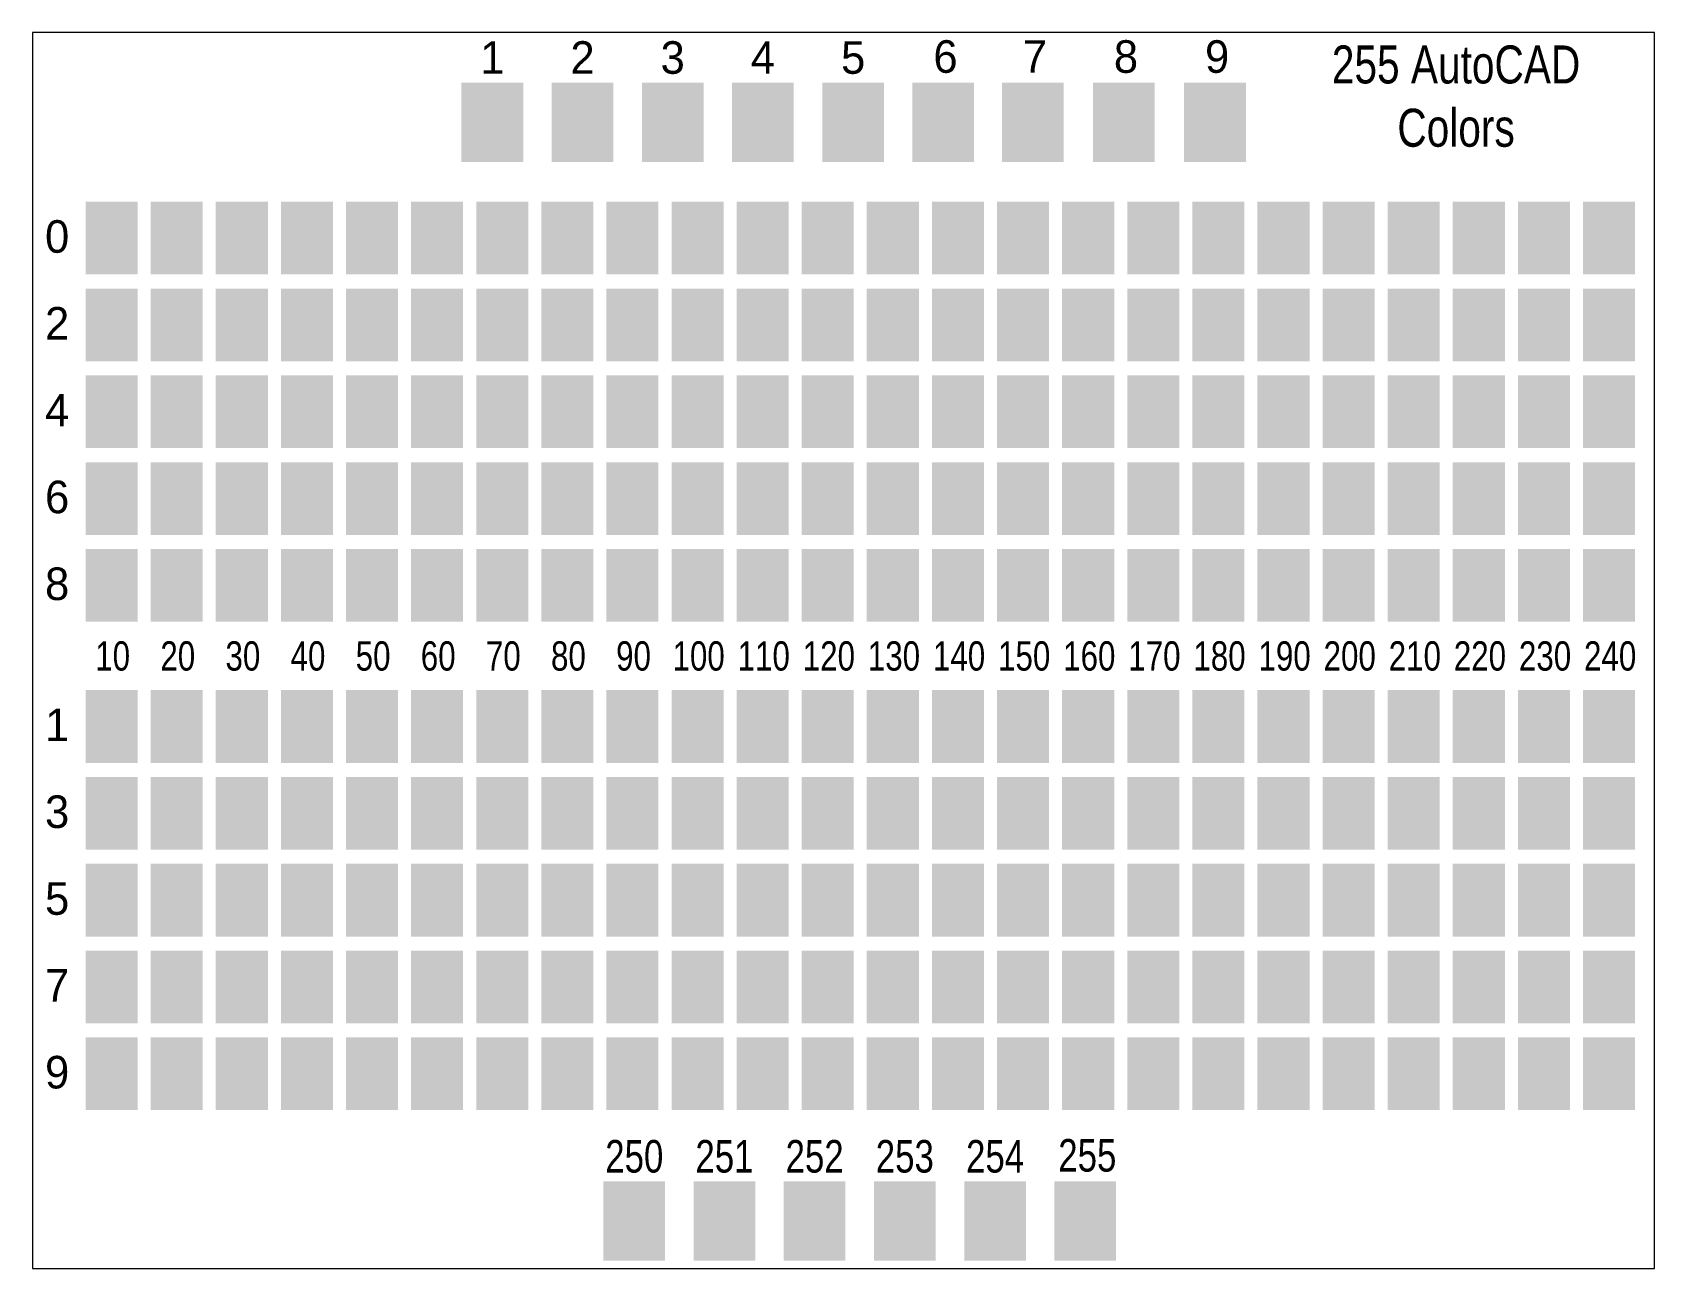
# Paper-space layout 'Layout1' of a CAD drawing. Extents: x 1.05 to 9.45, y 0.8 to 7.2.
# The model-space entities are those that its viewports show. They can reach past a viewport. Long polylines and large blocks are cut down to what shows.
import ezdxf
from ezdxf.enums import TextEntityAlignment as Align

# ---------------------------------------------------------------- set-up
doc = ezdxf.new("R2010")
doc.units = 0
doc.header["$MEASUREMENT"] = 0
doc.layers.add('GENERIC', color=7, linetype='Continuous')
doc.styles.add('S', font='txt', dxfattribs={"width": 0.8})

# ---------------------------------------------------------------- blocks, each defined once
blk = doc.blocks.new('SWATCH')
at = {"color": 0}
blk.add_solid([(0, 0), (0, 6.7), (4.8, 0), (4.8, 6.7)], dxfattribs=at)

msp = doc.modelspace()

# ---------------------------------------------------------------- linework, layer by layer
at = {"layer": 'GENERIC', "color": 1}
msp.add_solid([(38.64, 89.37), (38.64, 96.68), (44.33, 89.37), (44.33, 96.68)], dxfattribs=at)
at = {"layer": 'GENERIC', "color": 2}
msp.add_solid([(46.95, 89.37), (46.95, 96.68), (52.64, 89.37), (52.64, 96.68)], dxfattribs=at)
at = {"layer": 'GENERIC', "color": 3}
msp.add_solid([(55.27, 89.37), (55.27, 96.68), (60.95, 89.37), (60.95, 96.68)], dxfattribs=at)
at = {"layer": 'GENERIC', "color": 4}
msp.add_solid([(63.58, 89.37), (63.58, 96.68), (69.27, 89.37), (69.27, 96.68)], dxfattribs=at)
at = {"layer": 'GENERIC', "color": 5}
msp.add_solid([(71.89, 89.37), (71.89, 96.68), (77.58, 89.37), (77.58, 96.68)], dxfattribs=at)
at = {"layer": 'GENERIC', "color": 6}
msp.add_solid([(80.2, 89.37), (80.2, 96.68), (85.89, 89.37), (85.89, 96.68)], dxfattribs=at)
at = {"layer": 'GENERIC', "color": 7}
msp.add_solid([(88.45, 89.37), (88.45, 96.68), (94.13, 89.37), (94.13, 96.68)], dxfattribs=at)
at = {"layer": 'GENERIC', "color": 8}
msp.add_solid([(96.84, 89.37), (96.84, 96.68), (102.53, 89.37), (102.53, 96.68)], dxfattribs=at)
at = {"layer": 'GENERIC', "color": 9}
msp.add_solid([(105.24, 89.37), (105.24, 96.68), (110.93, 89.37), (110.93, 96.68)], dxfattribs=at)
at = {"layer": 'GENERIC', "color": 250}
msp.add_solid([(51.72, -11.88), (51.72, -4.57), (57.41, -11.88), (57.41, -4.57)], dxfattribs=at)
at = {"layer": 'GENERIC', "color": 251}
msp.add_solid([(60.03, -11.88), (60.03, -4.57), (65.72, -11.88), (65.72, -4.57)], dxfattribs=at)
at = {"layer": 'GENERIC', "color": 252}
msp.add_solid([(68.35, -11.88), (68.35, -4.57), (74.03, -11.88), (74.03, -4.57)], dxfattribs=at)
at = {"layer": 'GENERIC', "color": 253}
msp.add_solid([(76.66, -11.88), (76.66, -4.57), (82.35, -11.88), (82.35, -4.57)], dxfattribs=at)
at = {"layer": 'GENERIC', "color": 254}
msp.add_solid([(84.97, -11.88), (84.97, -4.57), (90.66, -11.88), (90.66, -4.57)], dxfattribs=at)
at = {"layer": 'GENERIC', "color": 255}
msp.add_solid([(93.28, -11.88), (93.28, -4.57), (98.97, -11.88), (98.97, -4.57)], dxfattribs=at)

# ---------------------------------------------------------------- block references
at = {"layer": 'GENERIC', "color": 10}
msp.add_blockref('SWATCH', (4, 79), dxfattribs=at)
at = {"layer": 'GENERIC', "color": 20}
msp.add_blockref('SWATCH', (10, 79), dxfattribs=at)
at = {"layer": 'GENERIC', "color": 30}
msp.add_blockref('SWATCH', (16, 79), dxfattribs=at)
at = {"layer": 'GENERIC', "color": 40}
msp.add_blockref('SWATCH', (22, 79), dxfattribs=at)
at = {"layer": 'GENERIC', "color": 50}
msp.add_blockref('SWATCH', (28, 79), dxfattribs=at)
at = {"layer": 'GENERIC', "color": 60}
msp.add_blockref('SWATCH', (34, 79), dxfattribs=at)
at = {"layer": 'GENERIC', "color": 70}
msp.add_blockref('SWATCH', (40, 79), dxfattribs=at)
at = {"layer": 'GENERIC', "color": 80}
msp.add_blockref('SWATCH', (46, 79), dxfattribs=at)
at = {"layer": 'GENERIC', "color": 90}
msp.add_blockref('SWATCH', (52, 79), dxfattribs=at)
at = {"layer": 'GENERIC', "color": 100}
msp.add_blockref('SWATCH', (58, 79), dxfattribs=at)
at = {"layer": 'GENERIC', "color": 110}
msp.add_blockref('SWATCH', (64, 79), dxfattribs=at)
at = {"layer": 'GENERIC', "color": 120}
msp.add_blockref('SWATCH', (70, 79), dxfattribs=at)
at = {"layer": 'GENERIC', "color": 130}
msp.add_blockref('SWATCH', (76, 79), dxfattribs=at)
at = {"layer": 'GENERIC', "color": 140}
msp.add_blockref('SWATCH', (82, 79), dxfattribs=at)
at = {"layer": 'GENERIC', "color": 150}
msp.add_blockref('SWATCH', (88, 79), dxfattribs=at)
at = {"layer": 'GENERIC', "color": 160}
msp.add_blockref('SWATCH', (94, 79), dxfattribs=at)
at = {"layer": 'GENERIC', "color": 170}
msp.add_blockref('SWATCH', (100, 79), dxfattribs=at)
at = {"layer": 'GENERIC', "color": 180}
msp.add_blockref('SWATCH', (106, 79), dxfattribs=at)
at = {"layer": 'GENERIC', "color": 190}
msp.add_blockref('SWATCH', (112, 79), dxfattribs=at)
at = {"layer": 'GENERIC', "color": 200}
msp.add_blockref('SWATCH', (118, 79), dxfattribs=at)
at = {"layer": 'GENERIC', "color": 210}
msp.add_blockref('SWATCH', (124, 79), dxfattribs=at)
at = {"layer": 'GENERIC', "color": 220}
msp.add_blockref('SWATCH', (130, 79), dxfattribs=at)
at = {"layer": 'GENERIC', "color": 230}
msp.add_blockref('SWATCH', (136, 79), dxfattribs=at)
at = {"layer": 'GENERIC', "color": 240}
msp.add_blockref('SWATCH', (142, 79), dxfattribs=at)
at = {"layer": 'GENERIC', "color": 12}
msp.add_blockref('SWATCH', (4, 71), dxfattribs=at)
at = {"layer": 'GENERIC', "color": 22}
msp.add_blockref('SWATCH', (10, 71), dxfattribs=at)
at = {"layer": 'GENERIC', "color": 32}
msp.add_blockref('SWATCH', (16, 71), dxfattribs=at)
at = {"layer": 'GENERIC', "color": 42}
msp.add_blockref('SWATCH', (22, 71), dxfattribs=at)
at = {"layer": 'GENERIC', "color": 52}
msp.add_blockref('SWATCH', (28, 71), dxfattribs=at)
at = {"layer": 'GENERIC', "color": 62}
msp.add_blockref('SWATCH', (34, 71), dxfattribs=at)
at = {"layer": 'GENERIC', "color": 72}
msp.add_blockref('SWATCH', (40, 71), dxfattribs=at)
at = {"layer": 'GENERIC', "color": 82}
msp.add_blockref('SWATCH', (46, 71), dxfattribs=at)
at = {"layer": 'GENERIC', "color": 92}
msp.add_blockref('SWATCH', (52, 71), dxfattribs=at)
at = {"layer": 'GENERIC', "color": 102}
msp.add_blockref('SWATCH', (58, 71), dxfattribs=at)
at = {"layer": 'GENERIC', "color": 112}
msp.add_blockref('SWATCH', (64, 71), dxfattribs=at)
at = {"layer": 'GENERIC', "color": 122}
msp.add_blockref('SWATCH', (70, 71), dxfattribs=at)
at = {"layer": 'GENERIC', "color": 132}
msp.add_blockref('SWATCH', (76, 71), dxfattribs=at)
at = {"layer": 'GENERIC', "color": 142}
msp.add_blockref('SWATCH', (82, 71), dxfattribs=at)
at = {"layer": 'GENERIC', "color": 152}
msp.add_blockref('SWATCH', (88, 71), dxfattribs=at)
at = {"layer": 'GENERIC', "color": 162}
msp.add_blockref('SWATCH', (94, 71), dxfattribs=at)
at = {"layer": 'GENERIC', "color": 172}
msp.add_blockref('SWATCH', (100, 71), dxfattribs=at)
at = {"layer": 'GENERIC', "color": 182}
msp.add_blockref('SWATCH', (106, 71), dxfattribs=at)
at = {"layer": 'GENERIC', "color": 192}
msp.add_blockref('SWATCH', (112, 71), dxfattribs=at)
at = {"layer": 'GENERIC', "color": 202}
msp.add_blockref('SWATCH', (118, 71), dxfattribs=at)
at = {"layer": 'GENERIC', "color": 212}
msp.add_blockref('SWATCH', (124, 71), dxfattribs=at)
at = {"layer": 'GENERIC', "color": 222}
msp.add_blockref('SWATCH', (130, 71), dxfattribs=at)
at = {"layer": 'GENERIC', "color": 232}
msp.add_blockref('SWATCH', (136, 71), dxfattribs=at)
at = {"layer": 'GENERIC', "color": 242}
msp.add_blockref('SWATCH', (142, 71), dxfattribs=at)
at = {"layer": 'GENERIC', "color": 14}
msp.add_blockref('SWATCH', (4, 63), dxfattribs=at)
at = {"layer": 'GENERIC', "color": 24}
msp.add_blockref('SWATCH', (10, 63), dxfattribs=at)
at = {"layer": 'GENERIC', "color": 34}
msp.add_blockref('SWATCH', (16, 63), dxfattribs=at)
at = {"layer": 'GENERIC', "color": 44}
msp.add_blockref('SWATCH', (22, 63), dxfattribs=at)
at = {"layer": 'GENERIC', "color": 54}
msp.add_blockref('SWATCH', (28, 63), dxfattribs=at)
at = {"layer": 'GENERIC', "color": 64}
msp.add_blockref('SWATCH', (34, 63), dxfattribs=at)
at = {"layer": 'GENERIC', "color": 74}
msp.add_blockref('SWATCH', (40, 63), dxfattribs=at)
at = {"layer": 'GENERIC', "color": 84}
msp.add_blockref('SWATCH', (46, 63), dxfattribs=at)
at = {"layer": 'GENERIC', "color": 94}
msp.add_blockref('SWATCH', (52, 63), dxfattribs=at)
at = {"layer": 'GENERIC', "color": 104}
msp.add_blockref('SWATCH', (58, 63), dxfattribs=at)
at = {"layer": 'GENERIC', "color": 114}
msp.add_blockref('SWATCH', (64, 63), dxfattribs=at)
at = {"layer": 'GENERIC', "color": 124}
msp.add_blockref('SWATCH', (70, 63), dxfattribs=at)
at = {"layer": 'GENERIC', "color": 134}
msp.add_blockref('SWATCH', (76, 63), dxfattribs=at)
at = {"layer": 'GENERIC', "color": 144}
msp.add_blockref('SWATCH', (82, 63), dxfattribs=at)
at = {"layer": 'GENERIC', "color": 154}
msp.add_blockref('SWATCH', (88, 63), dxfattribs=at)
at = {"layer": 'GENERIC', "color": 164}
msp.add_blockref('SWATCH', (94, 63), dxfattribs=at)
at = {"layer": 'GENERIC', "color": 174}
msp.add_blockref('SWATCH', (100, 63), dxfattribs=at)
at = {"layer": 'GENERIC', "color": 184}
msp.add_blockref('SWATCH', (106, 63), dxfattribs=at)
at = {"layer": 'GENERIC', "color": 194}
msp.add_blockref('SWATCH', (112, 63), dxfattribs=at)
at = {"layer": 'GENERIC', "color": 204}
msp.add_blockref('SWATCH', (118, 63), dxfattribs=at)
at = {"layer": 'GENERIC', "color": 214}
msp.add_blockref('SWATCH', (124, 63), dxfattribs=at)
at = {"layer": 'GENERIC', "color": 224}
msp.add_blockref('SWATCH', (130, 63), dxfattribs=at)
at = {"layer": 'GENERIC', "color": 234}
msp.add_blockref('SWATCH', (136, 63), dxfattribs=at)
at = {"layer": 'GENERIC', "color": 244}
msp.add_blockref('SWATCH', (142, 63), dxfattribs=at)
at = {"layer": 'GENERIC', "color": 16}
msp.add_blockref('SWATCH', (4, 55), dxfattribs=at)
at = {"layer": 'GENERIC', "color": 26}
msp.add_blockref('SWATCH', (10, 55), dxfattribs=at)
at = {"layer": 'GENERIC', "color": 36}
msp.add_blockref('SWATCH', (16, 55), dxfattribs=at)
at = {"layer": 'GENERIC', "color": 46}
msp.add_blockref('SWATCH', (22, 55), dxfattribs=at)
at = {"layer": 'GENERIC', "color": 56}
msp.add_blockref('SWATCH', (28, 55), dxfattribs=at)
at = {"layer": 'GENERIC', "color": 66}
msp.add_blockref('SWATCH', (34, 55), dxfattribs=at)
at = {"layer": 'GENERIC', "color": 76}
msp.add_blockref('SWATCH', (40, 55), dxfattribs=at)
at = {"layer": 'GENERIC', "color": 86}
msp.add_blockref('SWATCH', (46, 55), dxfattribs=at)
at = {"layer": 'GENERIC', "color": 96}
msp.add_blockref('SWATCH', (52, 55), dxfattribs=at)
at = {"layer": 'GENERIC', "color": 106}
msp.add_blockref('SWATCH', (58, 55), dxfattribs=at)
at = {"layer": 'GENERIC', "color": 116}
msp.add_blockref('SWATCH', (64, 55), dxfattribs=at)
at = {"layer": 'GENERIC', "color": 126}
msp.add_blockref('SWATCH', (70, 55), dxfattribs=at)
at = {"layer": 'GENERIC', "color": 136}
msp.add_blockref('SWATCH', (76, 55), dxfattribs=at)
at = {"layer": 'GENERIC', "color": 146}
msp.add_blockref('SWATCH', (82, 55), dxfattribs=at)
at = {"layer": 'GENERIC', "color": 156}
msp.add_blockref('SWATCH', (88, 55), dxfattribs=at)
at = {"layer": 'GENERIC', "color": 166}
msp.add_blockref('SWATCH', (94, 55), dxfattribs=at)
at = {"layer": 'GENERIC', "color": 176}
msp.add_blockref('SWATCH', (100, 55), dxfattribs=at)
at = {"layer": 'GENERIC', "color": 186}
msp.add_blockref('SWATCH', (106, 55), dxfattribs=at)
at = {"layer": 'GENERIC', "color": 196}
msp.add_blockref('SWATCH', (112, 55), dxfattribs=at)
at = {"layer": 'GENERIC', "color": 206}
msp.add_blockref('SWATCH', (118, 55), dxfattribs=at)
at = {"layer": 'GENERIC', "color": 216}
msp.add_blockref('SWATCH', (124, 55), dxfattribs=at)
at = {"layer": 'GENERIC', "color": 226}
msp.add_blockref('SWATCH', (130, 55), dxfattribs=at)
at = {"layer": 'GENERIC', "color": 236}
msp.add_blockref('SWATCH', (136, 55), dxfattribs=at)
at = {"layer": 'GENERIC', "color": 246}
msp.add_blockref('SWATCH', (142, 55), dxfattribs=at)
at = {"layer": 'GENERIC', "color": 18}
msp.add_blockref('SWATCH', (4, 47), dxfattribs=at)
at = {"layer": 'GENERIC', "color": 28}
msp.add_blockref('SWATCH', (10, 47), dxfattribs=at)
at = {"layer": 'GENERIC', "color": 38}
msp.add_blockref('SWATCH', (16, 47), dxfattribs=at)
at = {"layer": 'GENERIC', "color": 48}
msp.add_blockref('SWATCH', (22, 47), dxfattribs=at)
at = {"layer": 'GENERIC', "color": 58}
msp.add_blockref('SWATCH', (28, 47), dxfattribs=at)
at = {"layer": 'GENERIC', "color": 68}
msp.add_blockref('SWATCH', (34, 47), dxfattribs=at)
at = {"layer": 'GENERIC', "color": 78}
msp.add_blockref('SWATCH', (40, 47), dxfattribs=at)
at = {"layer": 'GENERIC', "color": 88}
msp.add_blockref('SWATCH', (46, 47), dxfattribs=at)
at = {"layer": 'GENERIC', "color": 98}
msp.add_blockref('SWATCH', (52, 47), dxfattribs=at)
at = {"layer": 'GENERIC', "color": 108}
msp.add_blockref('SWATCH', (58, 47), dxfattribs=at)
at = {"layer": 'GENERIC', "color": 118}
msp.add_blockref('SWATCH', (64, 47), dxfattribs=at)
at = {"layer": 'GENERIC', "color": 128}
msp.add_blockref('SWATCH', (70, 47), dxfattribs=at)
at = {"layer": 'GENERIC', "color": 138}
msp.add_blockref('SWATCH', (76, 47), dxfattribs=at)
at = {"layer": 'GENERIC', "color": 148}
msp.add_blockref('SWATCH', (82, 47), dxfattribs=at)
at = {"layer": 'GENERIC', "color": 158}
msp.add_blockref('SWATCH', (88, 47), dxfattribs=at)
at = {"layer": 'GENERIC', "color": 168}
msp.add_blockref('SWATCH', (94, 47), dxfattribs=at)
at = {"layer": 'GENERIC', "color": 178}
msp.add_blockref('SWATCH', (100, 47), dxfattribs=at)
at = {"layer": 'GENERIC', "color": 188}
msp.add_blockref('SWATCH', (106, 47), dxfattribs=at)
at = {"layer": 'GENERIC', "color": 198}
msp.add_blockref('SWATCH', (112, 47), dxfattribs=at)
at = {"layer": 'GENERIC', "color": 208}
msp.add_blockref('SWATCH', (118, 47), dxfattribs=at)
at = {"layer": 'GENERIC', "color": 218}
msp.add_blockref('SWATCH', (124, 47), dxfattribs=at)
at = {"layer": 'GENERIC', "color": 228}
msp.add_blockref('SWATCH', (130, 47), dxfattribs=at)
at = {"layer": 'GENERIC', "color": 238}
msp.add_blockref('SWATCH', (136, 47), dxfattribs=at)
at = {"layer": 'GENERIC', "color": 248}
msp.add_blockref('SWATCH', (142, 47), dxfattribs=at)
at = {"layer": 'GENERIC', "color": 11}
msp.add_blockref('SWATCH', (4, 34), dxfattribs=at)
at = {"layer": 'GENERIC', "color": 21}
msp.add_blockref('SWATCH', (10, 34), dxfattribs=at)
at = {"layer": 'GENERIC', "color": 31}
msp.add_blockref('SWATCH', (16, 34), dxfattribs=at)
at = {"layer": 'GENERIC', "color": 41}
msp.add_blockref('SWATCH', (22, 34), dxfattribs=at)
at = {"layer": 'GENERIC', "color": 51}
msp.add_blockref('SWATCH', (28, 34), dxfattribs=at)
at = {"layer": 'GENERIC', "color": 61}
msp.add_blockref('SWATCH', (34, 34), dxfattribs=at)
at = {"layer": 'GENERIC', "color": 71}
msp.add_blockref('SWATCH', (40, 34), dxfattribs=at)
at = {"layer": 'GENERIC', "color": 81}
msp.add_blockref('SWATCH', (46, 34), dxfattribs=at)
at = {"layer": 'GENERIC', "color": 91}
msp.add_blockref('SWATCH', (52, 34), dxfattribs=at)
at = {"layer": 'GENERIC', "color": 101}
msp.add_blockref('SWATCH', (58, 34), dxfattribs=at)
at = {"layer": 'GENERIC', "color": 111}
msp.add_blockref('SWATCH', (64, 34), dxfattribs=at)
at = {"layer": 'GENERIC', "color": 121}
msp.add_blockref('SWATCH', (70, 34), dxfattribs=at)
at = {"layer": 'GENERIC', "color": 131}
msp.add_blockref('SWATCH', (76, 34), dxfattribs=at)
at = {"layer": 'GENERIC', "color": 141}
msp.add_blockref('SWATCH', (82, 34), dxfattribs=at)
at = {"layer": 'GENERIC', "color": 151}
msp.add_blockref('SWATCH', (88, 34), dxfattribs=at)
at = {"layer": 'GENERIC', "color": 161}
msp.add_blockref('SWATCH', (94, 34), dxfattribs=at)
at = {"layer": 'GENERIC', "color": 171}
msp.add_blockref('SWATCH', (100, 34), dxfattribs=at)
at = {"layer": 'GENERIC', "color": 181}
msp.add_blockref('SWATCH', (106, 34), dxfattribs=at)
at = {"layer": 'GENERIC', "color": 191}
msp.add_blockref('SWATCH', (112, 34), dxfattribs=at)
at = {"layer": 'GENERIC', "color": 201}
msp.add_blockref('SWATCH', (118, 34), dxfattribs=at)
at = {"layer": 'GENERIC', "color": 211}
msp.add_blockref('SWATCH', (124, 34), dxfattribs=at)
at = {"layer": 'GENERIC', "color": 221}
msp.add_blockref('SWATCH', (130, 34), dxfattribs=at)
at = {"layer": 'GENERIC', "color": 231}
msp.add_blockref('SWATCH', (136, 34), dxfattribs=at)
at = {"layer": 'GENERIC', "color": 241}
msp.add_blockref('SWATCH', (142, 34), dxfattribs=at)
at = {"layer": 'GENERIC', "color": 13}
msp.add_blockref('SWATCH', (4, 26), dxfattribs=at)
at = {"layer": 'GENERIC', "color": 23}
msp.add_blockref('SWATCH', (10, 26), dxfattribs=at)
at = {"layer": 'GENERIC', "color": 33}
msp.add_blockref('SWATCH', (16, 26), dxfattribs=at)
at = {"layer": 'GENERIC', "color": 43}
msp.add_blockref('SWATCH', (22, 26), dxfattribs=at)
at = {"layer": 'GENERIC', "color": 53}
msp.add_blockref('SWATCH', (28, 26), dxfattribs=at)
at = {"layer": 'GENERIC', "color": 63}
msp.add_blockref('SWATCH', (34, 26), dxfattribs=at)
at = {"layer": 'GENERIC', "color": 73}
msp.add_blockref('SWATCH', (40, 26), dxfattribs=at)
at = {"layer": 'GENERIC', "color": 83}
msp.add_blockref('SWATCH', (46, 26), dxfattribs=at)
at = {"layer": 'GENERIC', "color": 93}
msp.add_blockref('SWATCH', (52, 26), dxfattribs=at)
at = {"layer": 'GENERIC', "color": 103}
msp.add_blockref('SWATCH', (58, 26), dxfattribs=at)
at = {"layer": 'GENERIC', "color": 113}
msp.add_blockref('SWATCH', (64, 26), dxfattribs=at)
at = {"layer": 'GENERIC', "color": 123}
msp.add_blockref('SWATCH', (70, 26), dxfattribs=at)
at = {"layer": 'GENERIC', "color": 133}
msp.add_blockref('SWATCH', (76, 26), dxfattribs=at)
at = {"layer": 'GENERIC', "color": 143}
msp.add_blockref('SWATCH', (82, 26), dxfattribs=at)
at = {"layer": 'GENERIC', "color": 153}
msp.add_blockref('SWATCH', (88, 26), dxfattribs=at)
at = {"layer": 'GENERIC', "color": 163}
msp.add_blockref('SWATCH', (94, 26), dxfattribs=at)
at = {"layer": 'GENERIC', "color": 173}
msp.add_blockref('SWATCH', (100, 26), dxfattribs=at)
at = {"layer": 'GENERIC', "color": 183}
msp.add_blockref('SWATCH', (106, 26), dxfattribs=at)
at = {"layer": 'GENERIC', "color": 193}
msp.add_blockref('SWATCH', (112, 26), dxfattribs=at)
at = {"layer": 'GENERIC', "color": 203}
msp.add_blockref('SWATCH', (118, 26), dxfattribs=at)
at = {"layer": 'GENERIC', "color": 213}
msp.add_blockref('SWATCH', (124, 26), dxfattribs=at)
at = {"layer": 'GENERIC', "color": 223}
msp.add_blockref('SWATCH', (130, 26), dxfattribs=at)
at = {"layer": 'GENERIC', "color": 233}
msp.add_blockref('SWATCH', (136, 26), dxfattribs=at)
at = {"layer": 'GENERIC', "color": 243}
msp.add_blockref('SWATCH', (142, 26), dxfattribs=at)
at = {"layer": 'GENERIC', "color": 15}
msp.add_blockref('SWATCH', (4, 18), dxfattribs=at)
at = {"layer": 'GENERIC', "color": 25}
msp.add_blockref('SWATCH', (10, 18), dxfattribs=at)
at = {"layer": 'GENERIC', "color": 35}
msp.add_blockref('SWATCH', (16, 18), dxfattribs=at)
at = {"layer": 'GENERIC', "color": 45}
msp.add_blockref('SWATCH', (22, 18), dxfattribs=at)
at = {"layer": 'GENERIC', "color": 55}
msp.add_blockref('SWATCH', (28, 18), dxfattribs=at)
at = {"layer": 'GENERIC', "color": 65}
msp.add_blockref('SWATCH', (34, 18), dxfattribs=at)
at = {"layer": 'GENERIC', "color": 75}
msp.add_blockref('SWATCH', (40, 18), dxfattribs=at)
at = {"layer": 'GENERIC', "color": 85}
msp.add_blockref('SWATCH', (46, 18), dxfattribs=at)
at = {"layer": 'GENERIC', "color": 95}
msp.add_blockref('SWATCH', (52, 18), dxfattribs=at)
at = {"layer": 'GENERIC', "color": 105}
msp.add_blockref('SWATCH', (58, 18), dxfattribs=at)
at = {"layer": 'GENERIC', "color": 115}
msp.add_blockref('SWATCH', (64, 18), dxfattribs=at)
at = {"layer": 'GENERIC', "color": 125}
msp.add_blockref('SWATCH', (70, 18), dxfattribs=at)
at = {"layer": 'GENERIC', "color": 135}
msp.add_blockref('SWATCH', (76, 18), dxfattribs=at)
at = {"layer": 'GENERIC', "color": 145}
msp.add_blockref('SWATCH', (82, 18), dxfattribs=at)
at = {"layer": 'GENERIC', "color": 155}
msp.add_blockref('SWATCH', (88, 18), dxfattribs=at)
at = {"layer": 'GENERIC', "color": 165}
msp.add_blockref('SWATCH', (94, 18), dxfattribs=at)
at = {"layer": 'GENERIC', "color": 175}
msp.add_blockref('SWATCH', (100, 18), dxfattribs=at)
at = {"layer": 'GENERIC', "color": 185}
msp.add_blockref('SWATCH', (106, 18), dxfattribs=at)
at = {"layer": 'GENERIC', "color": 195}
msp.add_blockref('SWATCH', (112, 18), dxfattribs=at)
at = {"layer": 'GENERIC', "color": 205}
msp.add_blockref('SWATCH', (118, 18), dxfattribs=at)
at = {"layer": 'GENERIC', "color": 215}
msp.add_blockref('SWATCH', (124, 18), dxfattribs=at)
at = {"layer": 'GENERIC', "color": 225}
msp.add_blockref('SWATCH', (130, 18), dxfattribs=at)
at = {"layer": 'GENERIC', "color": 235}
msp.add_blockref('SWATCH', (136, 18), dxfattribs=at)
at = {"layer": 'GENERIC', "color": 245}
msp.add_blockref('SWATCH', (142, 18), dxfattribs=at)
at = {"layer": 'GENERIC', "color": 17}
msp.add_blockref('SWATCH', (4, 10), dxfattribs=at)
at = {"layer": 'GENERIC', "color": 27}
msp.add_blockref('SWATCH', (10, 10), dxfattribs=at)
at = {"layer": 'GENERIC', "color": 37}
msp.add_blockref('SWATCH', (16, 10), dxfattribs=at)
at = {"layer": 'GENERIC', "color": 47}
msp.add_blockref('SWATCH', (22, 10), dxfattribs=at)
at = {"layer": 'GENERIC', "color": 57}
msp.add_blockref('SWATCH', (28, 10), dxfattribs=at)
at = {"layer": 'GENERIC', "color": 67}
msp.add_blockref('SWATCH', (34, 10), dxfattribs=at)
at = {"layer": 'GENERIC', "color": 77}
msp.add_blockref('SWATCH', (40, 10), dxfattribs=at)
at = {"layer": 'GENERIC', "color": 87}
msp.add_blockref('SWATCH', (46, 10), dxfattribs=at)
at = {"layer": 'GENERIC', "color": 97}
msp.add_blockref('SWATCH', (52, 10), dxfattribs=at)
at = {"layer": 'GENERIC', "color": 107}
msp.add_blockref('SWATCH', (58, 10), dxfattribs=at)
at = {"layer": 'GENERIC', "color": 117}
msp.add_blockref('SWATCH', (64, 10), dxfattribs=at)
at = {"layer": 'GENERIC', "color": 127}
msp.add_blockref('SWATCH', (70, 10), dxfattribs=at)
at = {"layer": 'GENERIC', "color": 137}
msp.add_blockref('SWATCH', (76, 10), dxfattribs=at)
at = {"layer": 'GENERIC', "color": 147}
msp.add_blockref('SWATCH', (82, 10), dxfattribs=at)
at = {"layer": 'GENERIC', "color": 157}
msp.add_blockref('SWATCH', (88, 10), dxfattribs=at)
at = {"layer": 'GENERIC', "color": 167}
msp.add_blockref('SWATCH', (94, 10), dxfattribs=at)
at = {"layer": 'GENERIC', "color": 177}
msp.add_blockref('SWATCH', (100, 10), dxfattribs=at)
at = {"layer": 'GENERIC', "color": 187}
msp.add_blockref('SWATCH', (106, 10), dxfattribs=at)
at = {"layer": 'GENERIC', "color": 197}
msp.add_blockref('SWATCH', (112, 10), dxfattribs=at)
at = {"layer": 'GENERIC', "color": 207}
msp.add_blockref('SWATCH', (118, 10), dxfattribs=at)
at = {"layer": 'GENERIC', "color": 217}
msp.add_blockref('SWATCH', (124, 10), dxfattribs=at)
at = {"layer": 'GENERIC', "color": 227}
msp.add_blockref('SWATCH', (130, 10), dxfattribs=at)
at = {"layer": 'GENERIC', "color": 237}
msp.add_blockref('SWATCH', (136, 10), dxfattribs=at)
at = {"layer": 'GENERIC', "color": 247}
msp.add_blockref('SWATCH', (142, 10), dxfattribs=at)
at = {"layer": 'GENERIC', "color": 19}
msp.add_blockref('SWATCH', (4, 2), dxfattribs=at)
at = {"layer": 'GENERIC', "color": 29}
msp.add_blockref('SWATCH', (10, 2), dxfattribs=at)
at = {"layer": 'GENERIC', "color": 39}
msp.add_blockref('SWATCH', (16, 2), dxfattribs=at)
at = {"layer": 'GENERIC', "color": 49}
msp.add_blockref('SWATCH', (22, 2), dxfattribs=at)
at = {"layer": 'GENERIC', "color": 59}
msp.add_blockref('SWATCH', (28, 2), dxfattribs=at)
at = {"layer": 'GENERIC', "color": 69}
msp.add_blockref('SWATCH', (34, 2), dxfattribs=at)
at = {"layer": 'GENERIC', "color": 79}
msp.add_blockref('SWATCH', (40, 2), dxfattribs=at)
at = {"layer": 'GENERIC', "color": 89}
msp.add_blockref('SWATCH', (46, 2), dxfattribs=at)
at = {"layer": 'GENERIC', "color": 99}
msp.add_blockref('SWATCH', (52, 2), dxfattribs=at)
at = {"layer": 'GENERIC', "color": 109}
msp.add_blockref('SWATCH', (58, 2), dxfattribs=at)
at = {"layer": 'GENERIC', "color": 119}
msp.add_blockref('SWATCH', (64, 2), dxfattribs=at)
at = {"layer": 'GENERIC', "color": 129}
msp.add_blockref('SWATCH', (70, 2), dxfattribs=at)
at = {"layer": 'GENERIC', "color": 139}
msp.add_blockref('SWATCH', (76, 2), dxfattribs=at)
at = {"layer": 'GENERIC', "color": 149}
msp.add_blockref('SWATCH', (82, 2), dxfattribs=at)
at = {"layer": 'GENERIC', "color": 159}
msp.add_blockref('SWATCH', (88, 2), dxfattribs=at)
at = {"layer": 'GENERIC', "color": 169}
msp.add_blockref('SWATCH', (94, 2), dxfattribs=at)
at = {"layer": 'GENERIC', "color": 179}
msp.add_blockref('SWATCH', (100, 2), dxfattribs=at)
at = {"layer": 'GENERIC', "color": 189}
msp.add_blockref('SWATCH', (106, 2), dxfattribs=at)
at = {"layer": 'GENERIC', "color": 199}
msp.add_blockref('SWATCH', (112, 2), dxfattribs=at)
at = {"layer": 'GENERIC', "color": 209}
msp.add_blockref('SWATCH', (118, 2), dxfattribs=at)
at = {"layer": 'GENERIC', "color": 219}
msp.add_blockref('SWATCH', (124, 2), dxfattribs=at)
at = {"layer": 'GENERIC', "color": 229}
msp.add_blockref('SWATCH', (130, 2), dxfattribs=at)
at = {"layer": 'GENERIC', "color": 239}
msp.add_blockref('SWATCH', (136, 2), dxfattribs=at)
at = {"layer": 'GENERIC', "color": 249}
msp.add_blockref('SWATCH', (142, 2), dxfattribs=at)

# ---------------------------------------------------------------- texts
at = {"layer": 'GENERIC', "color": 7, "style": 'S'}
for s, p in [('1', (41.49, 97.49)), ('2', (49.8, 97.49)), ('3', (58.11, 97.49)), ('4', (66.42, 97.49)), ('5', (74.74, 97.49)), ('6', (83.25, 97.58)), ('7', (91.49, 97.58)), ('8', (99.88, 97.58)), ('9', (108.28, 97.58))]:
    msp.add_text(s, height=3, dxfattribs=at).set_placement(p, align=Align.CENTER)
at = {"layer": 'GENERIC', "color": 7, "style": 'S', "width": 0.8}
for s, height, p in [('255 AutoCAD', 3.5, (130.3, 96.6)), ('Colors', 3.5, (130.3, 90.77)), ('10', 2.7, (6.5, 42.5)), ('20', 2.7, (12.5, 42.5)), ('30', 2.7, (18.5, 42.5)), ('40', 2.7, (24.5, 42.5)), ('50', 2.7, (30.5, 42.5)), ('60', 2.7, (36.5, 42.5)), ('70', 2.7, (42.5, 42.5)), ('80', 2.7, (48.5, 42.5)), ('90', 2.7, (54.5, 42.5)), ('100', 2.7, (60.5, 42.5)), ('110', 2.7, (66.5, 42.5)), ('120', 2.7, (72.5, 42.5)), ('130', 2.7, (78.5, 42.5)), ('140', 2.7, (84.5, 42.5)), ('150', 2.7, (90.5, 42.5)), ('160', 2.7, (96.5, 42.5)), ('170', 2.7, (102.5, 42.5)), ('180', 2.7, (108.5, 42.5)), ('190', 2.7, (114.5, 42.5)), ('200', 2.7, (120.5, 42.5)), ('210', 2.7, (126.5, 42.5)), ('220', 2.7, (132.5, 42.5)), ('230', 2.7, (138.5, 42.5)), ('240', 2.7, (144.5, 42.5)), ('250', 3, (54.57, -3.75)), ('251', 3, (62.88, -3.75)), ('252', 3, (71.19, -3.75)), ('253', 3, (79.5, -3.75)), ('254', 3, (87.82, -3.75)), ('255', 3, (96.32, -3.66))]:
    msp.add_text(s, height=height, dxfattribs=at).set_placement(p, align=Align.CENTER)
at = {"layer": 'GENERIC', "color": 7, "style": 'S'}
for s, p in [('0', (2.5, 81)), ('2', (2.5, 73)), ('4', (2.5, 65)), ('6', (2.5, 57)), ('8', (2.5, 49)), ('1', (2.5, 36)), ('3', (2.5, 28)), ('5', (2.5, 20)), ('7', (2.5, 12)), ('9', (2.5, 4))]:
    msp.add_text(s, height=3, dxfattribs=at).set_placement(p, align=Align.RIGHT)

psp = doc.layouts.get("Layout1")

# ---------------------------------------------------------------- viewports
at = {"layer": '0'}
psp.add_viewport(center=(5.25, 4), size=(8.4, 6.4), view_center_point=(73.85, 44.3524), view_height=113.893179, dxfattribs=at)

doc.saveas('drawing.dxf')
